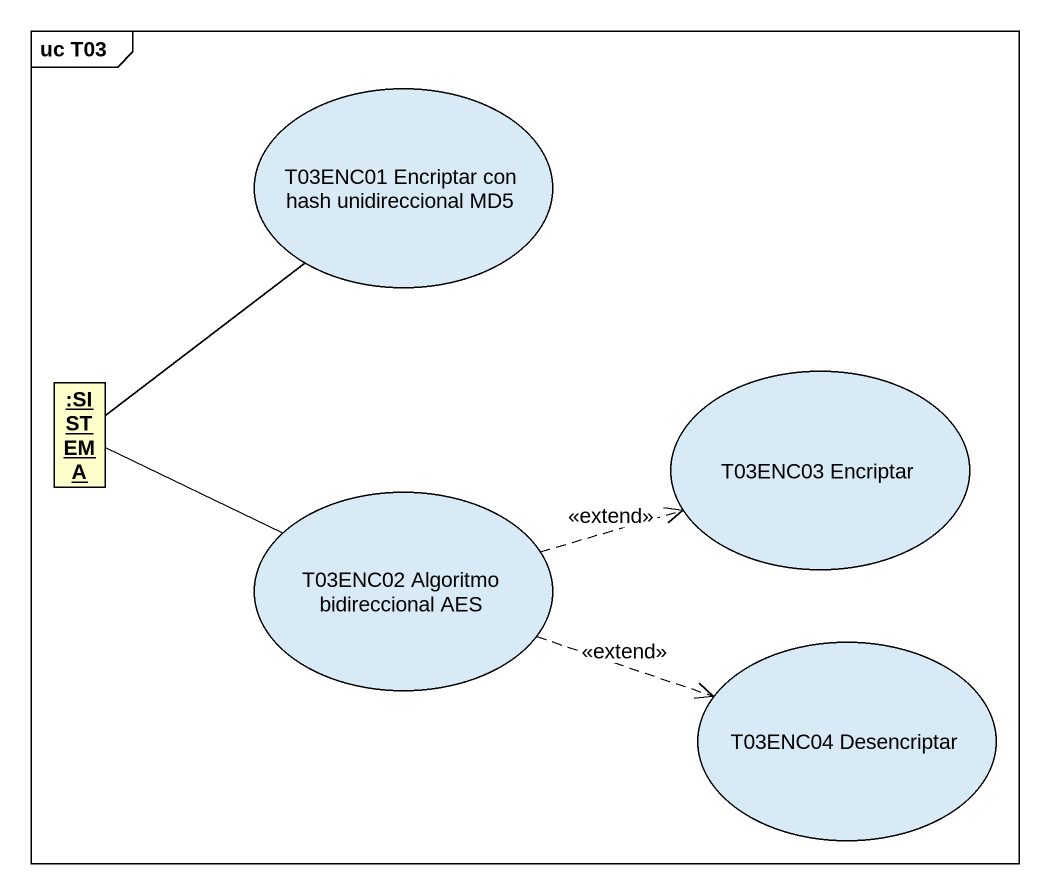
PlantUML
@startuml
mainframe uc T03
allowmixing
hide circle
hide empty members
usecase "T03ENC01 Encriptar con hash unidireccional MD5" as T03ENC01_Encriptar_con_hash
usecase "T03ENC03 Encriptar" as T03ENC03_Encriptar
object ":SISTEMA" as SISTEMA
usecase "T03ENC02 Algoritmo bidireccional AES" as T03ENC02_Algoritmo
usecase "T03ENC04 Desencriptar" as T03ENC04_Desencriptar
SISTEMA -up- T03ENC01_Encriptar_con_hash
SISTEMA -right- T03ENC02_Algoritmo
T03ENC02_Algoritmo .right.> T03ENC03_Encriptar : <<extend>>
T03ENC02_Algoritmo .right.> T03ENC04_Desencriptar : <<extend>>
@enduml
